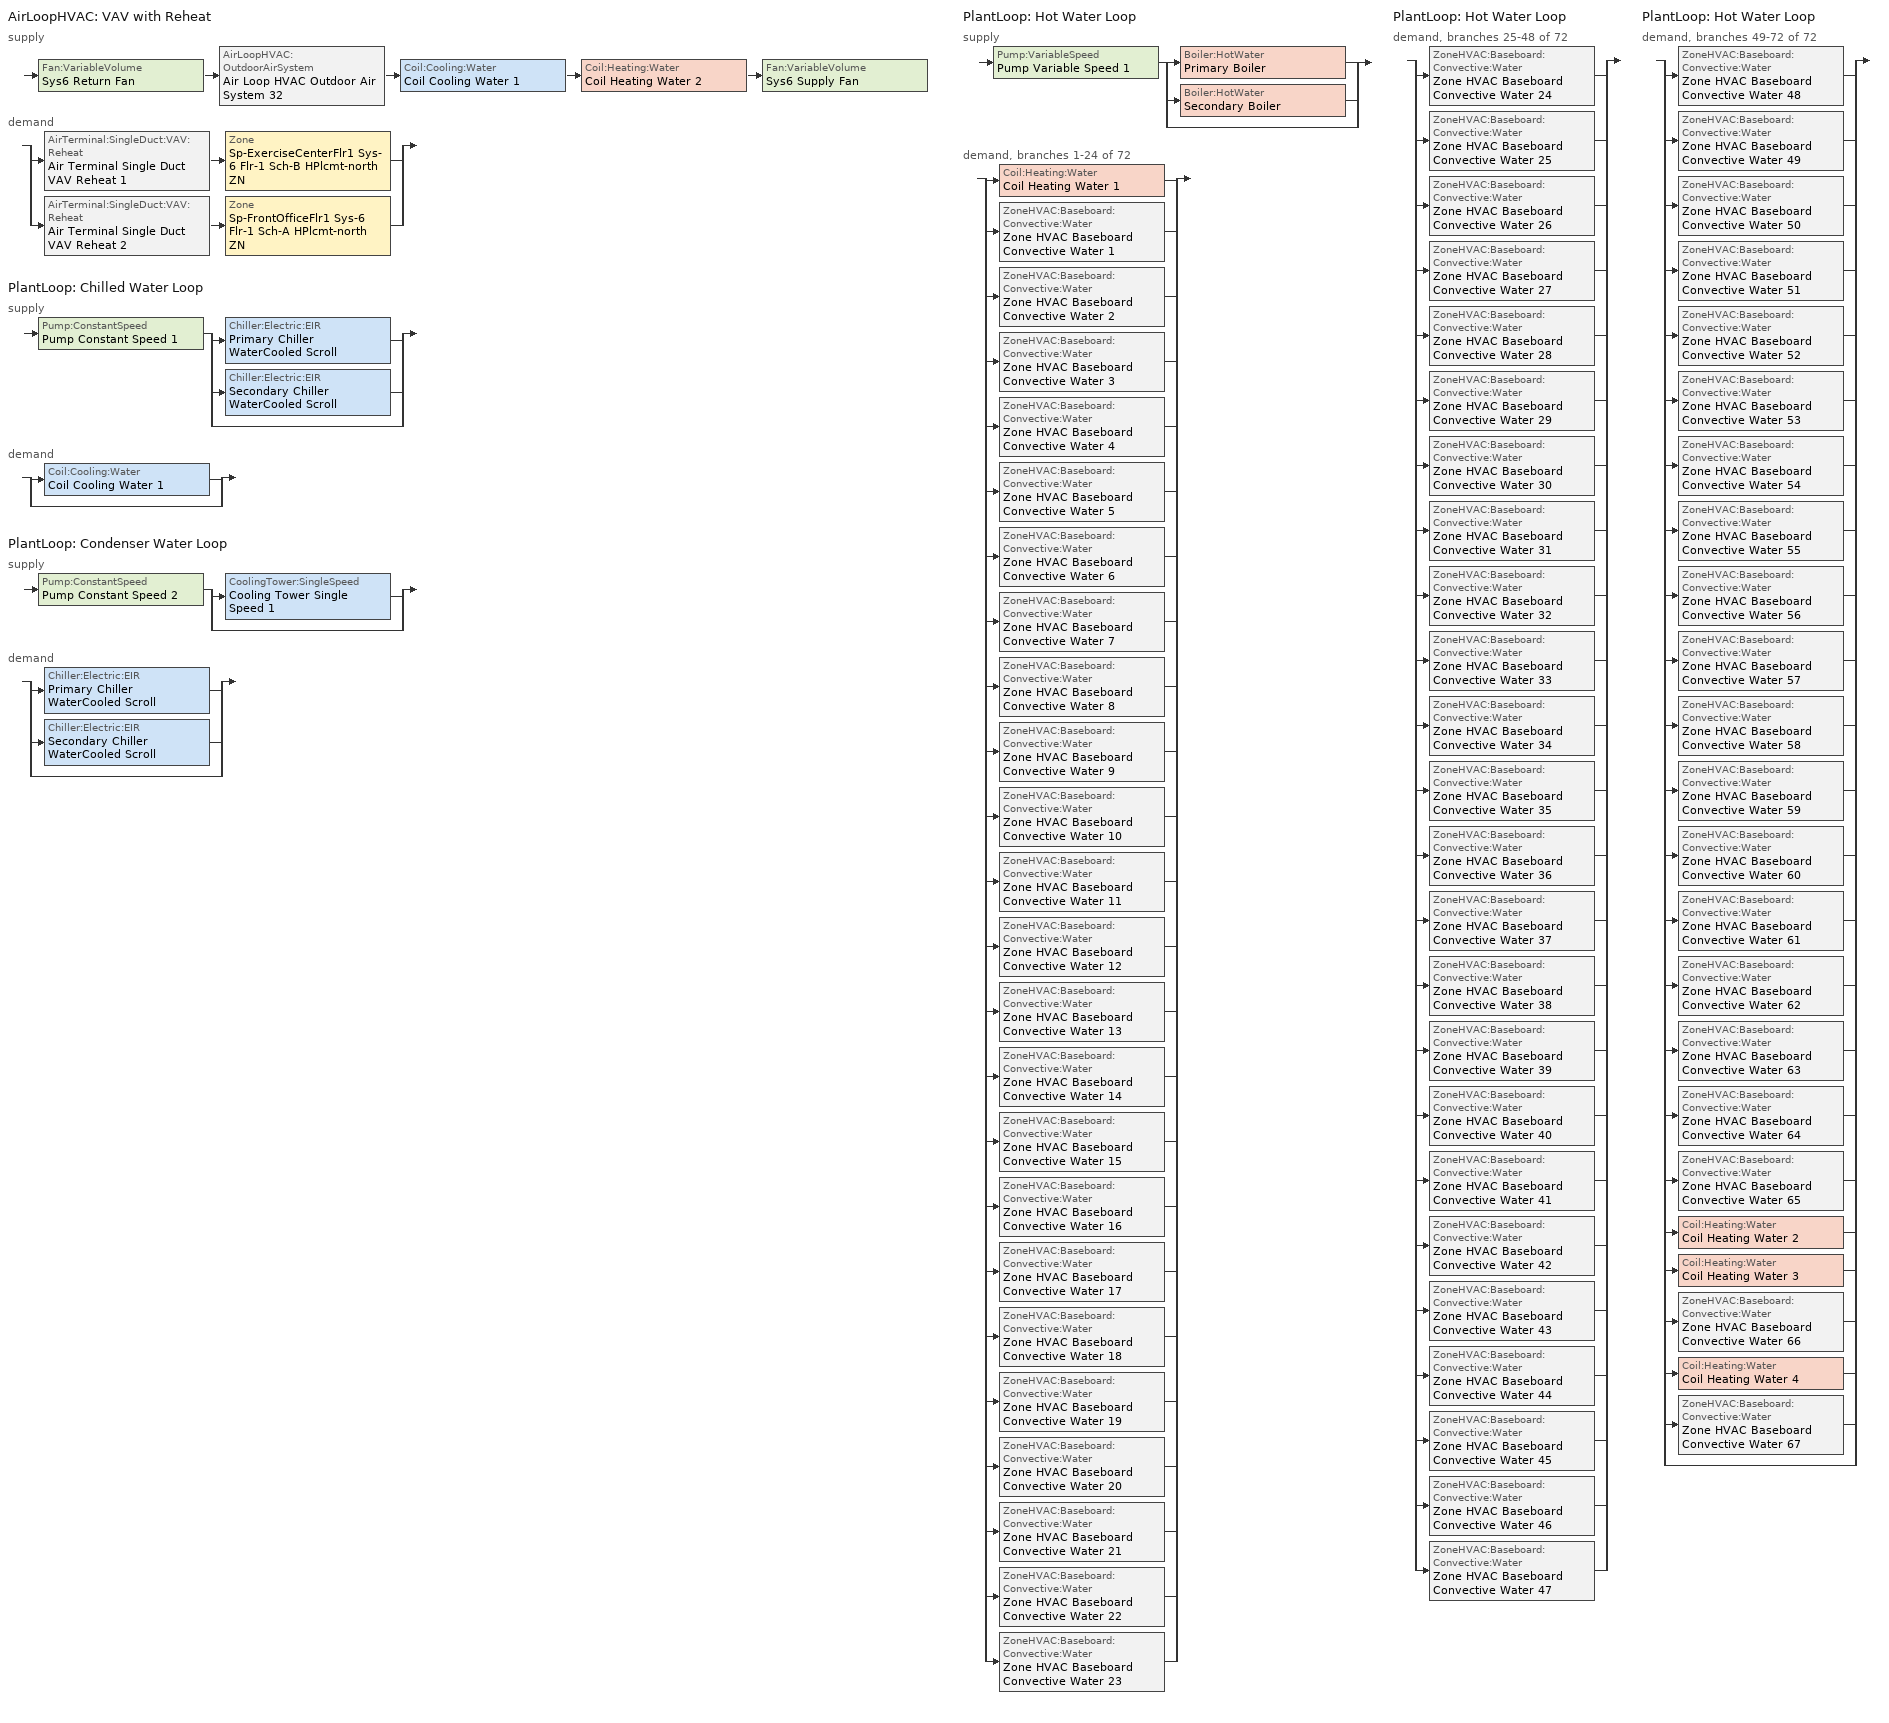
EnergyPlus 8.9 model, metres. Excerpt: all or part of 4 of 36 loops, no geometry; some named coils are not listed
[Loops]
AirLoopHVAC 'VAV with Reheat'
 supply: Fan:VariableVolume 'Sys6 Return Fan' > AirLoopHVAC:OutdoorAirSystem 'Air Loop HVAC Outdoor Air System 32' > Coil:Cooling:Water 'Coil Cooling Water 1' > Coil:Heating:Water 'Coil Heating Water 2' > Fan:VariableVolume 'Sys6 Supply Fan'
 demand: split
  | AirTerminal:SingleDuct:VAV:Reheat 'Air Terminal Single Duct VAV Reheat 1' > Zone 'Sp-ExerciseCenterFlr1 Sys-6 Flr-1 Sch-B HPlcmt-north ZN'
  | AirTerminal:SingleDuct:VAV:Reheat 'Air Terminal Single Duct VAV Reheat 2' > Zone 'Sp-FrontOfficeFlr1 Sys-6 Flr-1 Sch-A HPlcmt-north ZN'
PlantLoop 'Chilled Water Loop'
 supply: Pump:ConstantSpeed 'Pump Constant Speed 1' > split
  | Chiller:Electric:EIR 'Primary Chiller WaterCooled Scroll'
  | Chiller:Electric:EIR 'Secondary Chiller WaterCooled Scroll'
  | bypass
 demand: split
  | Coil:Cooling:Water 'Coil Cooling Water 1'
  | bypass
PlantLoop 'Condenser Water Loop'
 supply: Pump:ConstantSpeed 'Pump Constant Speed 2' > split
  | CoolingTower:SingleSpeed 'Cooling Tower Single Speed 1'
  | bypass
 demand: split
  | Chiller:Electric:EIR 'Primary Chiller WaterCooled Scroll'
  | Chiller:Electric:EIR 'Secondary Chiller WaterCooled Scroll'
  | bypass
PlantLoop 'Hot Water Loop'
 supply: Pump:VariableSpeed 'Pump Variable Speed 1' > split
  | Boiler:HotWater 'Primary Boiler'
  | Boiler:HotWater 'Secondary Boiler'
  | bypass
 demand, branches 1-24 of 72: split
  | Coil:Heating:Water 'Coil Heating Water 1'
  | ZoneHVAC:Baseboard:Convective:Water 'Zone HVAC Baseboard Convective Water 1'
  | ZoneHVAC:Baseboard:Convective:Water 'Zone HVAC Baseboard Convective Water 2'
  | ZoneHVAC:Baseboard:Convective:Water 'Zone HVAC Baseboard Convective Water 3'
  | ZoneHVAC:Baseboard:Convective:Water 'Zone HVAC Baseboard Convective Water 4'
  | ZoneHVAC:Baseboard:Convective:Water 'Zone HVAC Baseboard Convective Water 5'
  | ZoneHVAC:Baseboard:Convective:Water 'Zone HVAC Baseboard Convective Water 6'
  | ZoneHVAC:Baseboard:Convective:Water 'Zone HVAC Baseboard Convective Water 7'
  | ZoneHVAC:Baseboard:Convective:Water 'Zone HVAC Baseboard Convective Water 8'
  | ZoneHVAC:Baseboard:Convective:Water 'Zone HVAC Baseboard Convective Water 9'
  | ZoneHVAC:Baseboard:Convective:Water 'Zone HVAC Baseboard Convective Water 10'
  | ZoneHVAC:Baseboard:Convective:Water 'Zone HVAC Baseboard Convective Water 11'
  | ZoneHVAC:Baseboard:Convective:Water 'Zone HVAC Baseboard Convective Water 12'
  | ZoneHVAC:Baseboard:Convective:Water 'Zone HVAC Baseboard Convective Water 13'
  | ZoneHVAC:Baseboard:Convective:Water 'Zone HVAC Baseboard Convective Water 14'
  | ZoneHVAC:Baseboard:Convective:Water 'Zone HVAC Baseboard Convective Water 15'
  | ZoneHVAC:Baseboard:Convective:Water 'Zone HVAC Baseboard Convective Water 16'
  | ZoneHVAC:Baseboard:Convective:Water 'Zone HVAC Baseboard Convective Water 17'
  | ZoneHVAC:Baseboard:Convective:Water 'Zone HVAC Baseboard Convective Water 18'
  | ZoneHVAC:Baseboard:Convective:Water 'Zone HVAC Baseboard Convective Water 19'
  | ZoneHVAC:Baseboard:Convective:Water 'Zone HVAC Baseboard Convective Water 20'
  | ZoneHVAC:Baseboard:Convective:Water 'Zone HVAC Baseboard Convective Water 21'
  | ZoneHVAC:Baseboard:Convective:Water 'Zone HVAC Baseboard Convective Water 22'
  | ZoneHVAC:Baseboard:Convective:Water 'Zone HVAC Baseboard Convective Water 23'
PlantLoop 'Hot Water Loop'
 demand, branches 25-48 of 72: split
  | ZoneHVAC:Baseboard:Convective:Water 'Zone HVAC Baseboard Convective Water 24'
  | ZoneHVAC:Baseboard:Convective:Water 'Zone HVAC Baseboard Convective Water 25'
  | ZoneHVAC:Baseboard:Convective:Water 'Zone HVAC Baseboard Convective Water 26'
  | ZoneHVAC:Baseboard:Convective:Water 'Zone HVAC Baseboard Convective Water 27'
  | ZoneHVAC:Baseboard:Convective:Water 'Zone HVAC Baseboard Convective Water 28'
  | ZoneHVAC:Baseboard:Convective:Water 'Zone HVAC Baseboard Convective Water 29'
  | ZoneHVAC:Baseboard:Convective:Water 'Zone HVAC Baseboard Convective Water 30'
  | ZoneHVAC:Baseboard:Convective:Water 'Zone HVAC Baseboard Convective Water 31'
  | ZoneHVAC:Baseboard:Convective:Water 'Zone HVAC Baseboard Convective Water 32'
  | ZoneHVAC:Baseboard:Convective:Water 'Zone HVAC Baseboard Convective Water 33'
  | ZoneHVAC:Baseboard:Convective:Water 'Zone HVAC Baseboard Convective Water 34'
  | ZoneHVAC:Baseboard:Convective:Water 'Zone HVAC Baseboard Convective Water 35'
  | ZoneHVAC:Baseboard:Convective:Water 'Zone HVAC Baseboard Convective Water 36'
  | ZoneHVAC:Baseboard:Convective:Water 'Zone HVAC Baseboard Convective Water 37'
  | ZoneHVAC:Baseboard:Convective:Water 'Zone HVAC Baseboard Convective Water 38'
  | ZoneHVAC:Baseboard:Convective:Water 'Zone HVAC Baseboard Convective Water 39'
  | ZoneHVAC:Baseboard:Convective:Water 'Zone HVAC Baseboard Convective Water 40'
  | ZoneHVAC:Baseboard:Convective:Water 'Zone HVAC Baseboard Convective Water 41'
  | ZoneHVAC:Baseboard:Convective:Water 'Zone HVAC Baseboard Convective Water 42'
  | ZoneHVAC:Baseboard:Convective:Water 'Zone HVAC Baseboard Convective Water 43'
  | ZoneHVAC:Baseboard:Convective:Water 'Zone HVAC Baseboard Convective Water 44'
  | ZoneHVAC:Baseboard:Convective:Water 'Zone HVAC Baseboard Convective Water 45'
  | ZoneHVAC:Baseboard:Convective:Water 'Zone HVAC Baseboard Convective Water 46'
  | ZoneHVAC:Baseboard:Convective:Water 'Zone HVAC Baseboard Convective Water 47'
PlantLoop 'Hot Water Loop'
 demand, branches 49-72 of 72: split
  | ZoneHVAC:Baseboard:Convective:Water 'Zone HVAC Baseboard Convective Water 48'
  | ZoneHVAC:Baseboard:Convective:Water 'Zone HVAC Baseboard Convective Water 49'
  | ZoneHVAC:Baseboard:Convective:Water 'Zone HVAC Baseboard Convective Water 50'
  | ZoneHVAC:Baseboard:Convective:Water 'Zone HVAC Baseboard Convective Water 51'
  | ZoneHVAC:Baseboard:Convective:Water 'Zone HVAC Baseboard Convective Water 52'
  | ZoneHVAC:Baseboard:Convective:Water 'Zone HVAC Baseboard Convective Water 53'
  | ZoneHVAC:Baseboard:Convective:Water 'Zone HVAC Baseboard Convective Water 54'
  | ZoneHVAC:Baseboard:Convective:Water 'Zone HVAC Baseboard Convective Water 55'
  | ZoneHVAC:Baseboard:Convective:Water 'Zone HVAC Baseboard Convective Water 56'
  | ZoneHVAC:Baseboard:Convective:Water 'Zone HVAC Baseboard Convective Water 57'
  | ZoneHVAC:Baseboard:Convective:Water 'Zone HVAC Baseboard Convective Water 58'
  | ZoneHVAC:Baseboard:Convective:Water 'Zone HVAC Baseboard Convective Water 59'
  | ZoneHVAC:Baseboard:Convective:Water 'Zone HVAC Baseboard Convective Water 60'
  | ZoneHVAC:Baseboard:Convective:Water 'Zone HVAC Baseboard Convective Water 61'
  | ZoneHVAC:Baseboard:Convective:Water 'Zone HVAC Baseboard Convective Water 62'
  | ZoneHVAC:Baseboard:Convective:Water 'Zone HVAC Baseboard Convective Water 63'
  | ZoneHVAC:Baseboard:Convective:Water 'Zone HVAC Baseboard Convective Water 64'
  | ZoneHVAC:Baseboard:Convective:Water 'Zone HVAC Baseboard Convective Water 65'
  | Coil:Heating:Water 'Coil Heating Water 2'
  | Coil:Heating:Water 'Coil Heating Water 3'
  | ZoneHVAC:Baseboard:Convective:Water 'Zone HVAC Baseboard Convective Water 66'
  | Coil:Heating:Water 'Coil Heating Water 4'
  | ZoneHVAC:Baseboard:Convective:Water 'Zone HVAC Baseboard Convective Water 67'
  | bypass
[ZoneControl:Thermostat] Control Object Type 1=ThermostatSetpoint:DualSetpoint
Name | Zone or ZoneList | Control Type Schedule | Control Name 1
Sp-ExerciseCenterFlr1 Sys-6 Flr-1 Sch-B HPlcmt-north ZN Thermostat | Sp-ExerciseCenterFlr1 Sys-6 Flr-1 Sch-B HPlcmt-north ZN | Sp-ExerciseCenterFlr1 Sys-6 Flr-1 Sch-B HPlcmt-north ZN Thermostat Schedule | Space Function Gymnasium/Fitness centre exercise area Thermostat 2
Sp-FrontOfficeFlr1 Sys-6 Flr-1 Sch-A HPlcmt-north ZN Thermostat | Sp-FrontOfficeFlr1 Sys-6 Flr-1 Sch-A HPlcmt-north ZN | Sp-FrontOfficeFlr1 Sys-6 Flr-1 Sch-A HPlcmt-north ZN Thermostat Schedule | Space Function Office enclosed > 25 m2 Thermostat 2
[ThermostatSetpoint:DualSetpoint]
Name | Heating Setpoint Temperature Schedule | Cooling Setpoint Temperature Schedule
Space Function Gymnasium/Fitness centre exercise area Thermostat 2 | NECB-B-Thermostat Setpoint-Heating | NECB-B-Thermostat Setpoint-Cooling
Space Function Office enclosed > 25 m2 Thermostat 2 | NECB-A-Thermostat Setpoint-Heating | NECB-A-Thermostat Setpoint-Cooling
[ZoneHVAC:Baseboard:Convective:Water] Availability Schedule=Always On Discrete; Heating Design Capacity Method=HeatingDesignCapacity; Heating Design Capacity {W}=Autosize; Heating Design Capacity Per Floor Area {W/m2}=0; Fraction of Autosized Heating Design Capacity=0.8; U-Factor Times Area Value {W/K}=Autosize; Maximum Water Flow Rate {m3/s}=Autosize; Convergence Tolerance=0.001
Zone HVAC Baseboard Convective Water 36; Zone HVAC Baseboard Convective Water 45; Zone HVAC Baseboard Convective Water 49; Zone HVAC Baseboard Convective Water 53; Zone HVAC Baseboard Convective Water 42; Zone HVAC Baseboard Convective Water 48; Zone HVAC Baseboard Convective Water 52; Zone HVAC Baseboard Convective Water 56; Zone HVAC Baseboard Convective Water 43; Zone HVAC Baseboard Convective Water 66; Zone HVAC Baseboard Convective Water 44; Zone HVAC Baseboard Convective Water 67; Zone HVAC Baseboard Convective Water 38; Zone HVAC Baseboard Convective Water 47; Zone HVAC Baseboard Convective Water 51; Zone HVAC Baseboard Convective Water 55; Zone HVAC Baseboard Convective Water 57; Zone HVAC Baseboard Convective Water 60; Zone HVAC Baseboard Convective Water 62; Zone HVAC Baseboard Convective Water 64; Zone HVAC Baseboard Convective Water 3; Zone HVAC Baseboard Convective Water 4; Zone HVAC Baseboard Convective Water 5; Zone HVAC Baseboard Convective Water 1; Zone HVAC Baseboard Convective Water 2; Zone HVAC Baseboard Convective Water 11; Zone HVAC Baseboard Convective Water 12; Zone HVAC Baseboard Convective Water 13; Zone HVAC Baseboard Convective Water 14; Zone HVAC Baseboard Convective Water 15; Zone HVAC Baseboard Convective Water 6; Zone HVAC Baseboard Convective Water 7; Zone HVAC Baseboard Convective Water 8; Zone HVAC Baseboard Convective Water 9; Zone HVAC Baseboard Convective Water 10; Zone HVAC Baseboard Convective Water 21; Zone HVAC Baseboard Convective Water 22; Zone HVAC Baseboard Convective Water 23; Zone HVAC Baseboard Convective Water 24; Zone HVAC Baseboard Convective Water 25; Zone HVAC Baseboard Convective Water 16; Zone HVAC Baseboard Convective Water 17; Zone HVAC Baseboard Convective Water 18; Zone HVAC Baseboard Convective Water 19; Zone HVAC Baseboard Convective Water 20; Zone HVAC Baseboard Convective Water 31; Zone HVAC Baseboard Convective Water 32; Zone HVAC Baseboard Convective Water 33; Zone HVAC Baseboard Convective Water 34; Zone HVAC Baseboard Convective Water 35; Zone HVAC Baseboard Convective Water 26; Zone HVAC Baseboard Convective Water 27; Zone HVAC Baseboard Convective Water 28; Zone HVAC Baseboard Convective Water 29; Zone HVAC Baseboard Convective Water 30; Zone HVAC Baseboard Convective Water 58; Zone HVAC Baseboard Convective Water 39; Zone HVAC Baseboard Convective Water 40; Zone HVAC Baseboard Convective Water 37; Zone HVAC Baseboard Convective Water 46; Zone HVAC Baseboard Convective Water 50; Zone HVAC Baseboard Convective Water 54; Zone HVAC Baseboard Convective Water 59; Zone HVAC Baseboard Convective Water 61; Zone HVAC Baseboard Convective Water 63; Zone HVAC Baseboard Convective Water 65; Zone HVAC Baseboard Convective Water 41
[Zone equipment]
Sp-ExerciseCenterFlr1 Sys-6 Flr-1 Sch-B HPlcmt-north ZN: Air Terminal Single Duct VAV Reheat 1, Zone HVAC Baseboard Convective Water 66
Sp-FrontOfficeFlr1 Sys-6 Flr-1 Sch-A HPlcmt-north ZN: Air Terminal Single Duct VAV Reheat 2, Zone HVAC Baseboard Convective Water 67
[Sizing:Zone] Zone Cooling Design Supply Air Temperature Input Method=SupplyAirTemperature; Zone Cooling Design Supply Air Temperature {C}=13; Zone Cooling Design Supply Air Temperature Difference {deltaC}=11.11; Zone Heating Design Supply Air Temperature Input Method=SupplyAirTemperature; Zone Heating Design Supply Air Temperature {C}=43; Zone Heating Design Supply Air Temperature Difference {deltaC}=11.11; Zone Cooling Design Supply Air Humidity Ratio {kgWater/kgDryAir}=0.0085; Zone Heating Design Supply Air Humidity Ratio {kgWater/kgDryAir}=0.008; Zone Heating Sizing Factor=1.3; Zone Cooling Sizing Factor=1.1; Cooling Design Air Flow Method=DesignDay; Cooling Design Air Flow Rate {m3/s}=0; Cooling Minimum Air Flow per Zone Floor Area {m3/s-m2}=0.000762; Cooling Minimum Air Flow {m3/s}=0; Cooling Minimum Air Flow Fraction=0; Heating Design Air Flow Method=DesignDay; Heating Design Air Flow Rate {m3/s}=0; Heating Maximum Air Flow per Zone Floor Area {m3/s-m2}=0.002032; Heating Maximum Air Flow {m3/s}=0.141576; Heating Maximum Air Flow Fraction=0.3; Account for Dedicated Outdoor Air System=No
Name | Design Specification Outdoor Air Object | Design Specification Zone Air Distribution Object
Sp-ExerciseCenterFlr1 Sys-6 Flr-1 Sch-B HPlcmt-north ZN | Space Function Gymnasium/Fitness centre exercise area Ventilation | Sp-ExerciseCenterFlr1 Sys-6 Flr-1 Sch-B HPlcmt-north ZN Design Spec Zone Air Dist
Sp-FrontOfficeFlr1 Sys-6 Flr-1 Sch-A HPlcmt-north ZN | Space Function Office enclosed > 25 m2 Ventilation | Sp-FrontOfficeFlr1 Sys-6 Flr-1 Sch-A HPlcmt-north ZN Design Spec Zone Air Dist
[DesignSpecification:ZoneAirDistribution] Zone Air Distribution Effectiveness in Cooling Mode=1; Zone Air Distribution Effectiveness in Heating Mode=1
Sp-ExerciseCenterFlr1 Sys-6 Flr-1 Sch-B HPlcmt-north ZN Design Spec Zone Air Dist; Sp-FrontOfficeFlr1 Sys-6 Flr-1 Sch-A HPlcmt-north ZN Design Spec Zone Air Dist
[Controller:MechanicalVentilation]
Controller Mechanical Ventilation 32: Availability Schedule=Always On Discrete; Demand Controlled Ventilation=No; System Outdoor Air Method=ZoneSum; Zone Name 1=Sp-ExerciseCenterFlr1 Sys-6 Flr-1 Sch-B HPlcmt-north ZN; Design Specification Outdoor Air Object Name 1=Space Function Gymnasium/Fitness centre exercise area Ventilation; Design Specification Zone Air Distribution Object Name 1=Sp-ExerciseCenterFlr1 Sys-6 Flr-1 Sch-B HPlcmt-north ZN Design Spec Zone Air Dist; Zone Name 2=Sp-FrontOfficeFlr1 Sys-6 Flr-1 Sch-A HPlcmt-north ZN; Design Specification Outdoor Air Object Name 2=Space Function Office enclosed > 25 m2 Ventilation; Design Specification Zone Air Distribution Object Name 2=Sp-FrontOfficeFlr1 Sys-6 Flr-1 Sch-A HPlcmt-north ZN Design Spec Zone Air Dist
[DesignSpecification:OutdoorAir] Outdoor Air Method=Sum; Outdoor Air Flow per Person {m3/s-person}=0; Outdoor Air Flow per Zone {m3/s}=0; Outdoor Air Flow Air Changes per Hour {1/hr}=0
Name | Outdoor Air Flow per Zone Floor Area {m3/s-m2}
Space Function Gymnasium/Fitness centre exercise area Ventilation | 0.0043688
Space Function Office enclosed > 25 m2 Ventilation | 0.00042164
[AirTerminal:SingleDuct:VAV:Reheat] Availability Schedule=Always On Discrete; Maximum Air Flow Rate {m3/s}=Autosize; Zone Minimum Air Flow Input Method=Constant; Constant Minimum Air Flow Fraction=0.3; Maximum Hot Water or Steam Flow Rate {m3/s}=Autosize; Minimum Hot Water or Steam Flow Rate {m3/s}=0; Convergence Tolerance=0.001; Damper Heating Action=Normal; Maximum Flow per Zone Floor Area During Reheat {m3/s-m2}=Autocalculate; Maximum Flow Fraction During Reheat=Autocalculate; Maximum Reheat Air Temperature {C}=43
Name | Fixed Minimum Air Flow Rate {m3/s} | Reheat Coil
Air Terminal Single Duct VAV Reheat 1 | 0.0652179 | Coil Heating Water 3
Air Terminal Single Duct VAV Reheat 2 | 0.260872 | Coil Heating Water 4
[Coil:Heating:Water] Availability Schedule=Always On Discrete; U-Factor Times Area Value {W/K}=Autosize; Maximum Water Flow Rate {m3/s}=Autosize; Performance Input Method=UFactorTimesAreaAndDesignWaterFlowRate; Rated Capacity {W}=Autosize; Rated Inlet Water Temperature {C}=82.2; Rated Inlet Air Temperature {C}=16.6; Rated Outlet Water Temperature {C}=71.1; Rated Outlet Air Temperature {C}=32.2; Rated Ratio for Air and Water Convection=0.5
Coil Heating Water 3; Coil Heating Water 4; Coil Heating Water 2
[AirLoopHVAC]
VAV with Reheat: Design Supply Air Flow Rate {m3/s}=AutoSize
[Sizing:System]
VAV with Reheat: Type of Load to Size On=Sensible; Design Outdoor Air Flow Rate {m3/s}=Autosize; Central Heating Maximum System Air Flow Ratio=0.3; Preheat Design Temperature {C}=7; Preheat Design Humidity Ratio {kgWater/kgDryAir}=0.008; Precool Design Temperature {C}=13; Precool Design Humidity Ratio {kgWater/kgDryAir}=0.008; Central Cooling Design Supply Air Temperature {C}=13; Central Heating Design Supply Air Temperature {C}=13.1; Type of Zone Sum to Use=NonCoincident; 100% Outdoor Air in Cooling=No; 100% Outdoor Air in Heating=No; Central Cooling Design Supply Air Humidity Ratio {kgWater/kgDryAir}=0.0085; Central Heating Design Supply Air Humidity Ratio {kgWater/kgDryAir}=0.008; Cooling Supply Air Flow Rate Method=DesignDay; Cooling Supply Air Flow Rate {m3/s}=0; Cooling Supply Air Flow Rate Per Floor Area {m3/s-m2}=0.00996765; Cooling Fraction of Autosized Cooling Supply Air Flow Rate=1; Cooling Supply Air Flow Rate Per Unit Cooling Capacity {m3/s-W}=3.94755e-05; Heating Supply Air Flow Rate Method=DesignDay; Heating Supply Air Flow Rate {m3/s}=0; Heating Supply Air Flow Rate Per Floor Area {m3/s-m2}=0.00996765; Heating Fraction of Autosized Heating Supply Air Flow Rate=1; Heating Fraction of Autosized Cooling Supply Air Flow Rate=1; Heating Supply Air Flow Rate Per Unit Heating Capacity {m3/s-W}=3.15882e-05; System Outdoor Air Method=ZoneSum; Zone Maximum Outdoor Air Fraction=1; Cooling Design Capacity Method=CoolingDesignCapacity; Cooling Design Capacity {W}=Autosize; Cooling Design Capacity Per Floor Area {W/m2}=234.7; Fraction of Autosized Cooling Design Capacity=1; Heating Design Capacity Method=HeatingDesignCapacity; Heating Design Capacity {W}=Autosize; Heating Design Capacity Per Floor Area {W/m2}=157; Fraction of Autosized Heating Design Capacity=1; Central Cooling Capacity Control Method=OnOff
[Controller:WaterCoil] Control Variable=Temperature; Actuator Variable=Flow; Controller Convergence Tolerance {deltaC}=Autosize; Maximum Actuated Flow {m3/s}=Autosize; Minimum Actuated Flow {m3/s}=0
Name | Action
Controller Water Coil 3 | Reverse
Controller Water Coil 2 | Normal
[Controller:OutdoorAir]
Controller Outdoor Air 32: Minimum Outdoor Air Flow Rate {m3/s}=Autosize; Maximum Outdoor Air Flow Rate {m3/s}=Autosize; Economizer Control Type=NoEconomizer; Economizer Control Action Type=ModulateFlow; Economizer Maximum Limit Dry-Bulb Temperature {C}=28; Economizer Maximum Limit Enthalpy {J/kg}=64000; Economizer Minimum Limit Dry-Bulb Temperature {C}=-100; Lockout Type=NoLockout; Minimum Limit Type=FixedMinimum; Mechanical Ventilation Controller=Controller Mechanical Ventilation 32; High Humidity Control=No; Control High Indoor Humidity Based on Outdoor Humidity Ratio=Yes; Heat Recovery Bypass Control Type=BypassWhenWithinEconomizerLimits
[SetpointManager:MixedAir] Control Variable=Temperature
Node 731 OS Default SPM; Node 730 OS Default SPM; Node 729 OS Default SPM; Node 728 OS Default SPM
[SetpointManager:Scheduled] Control Variable=Temperature
Name | Schedule
Setpoint Manager Scheduled 4 | Supply Air Temp
Setpoint Manager Scheduled 2 | CHW Temp
Setpoint Manager Scheduled 3 | CW Temp
[Fan:VariableVolume] Availability Schedule=Always On Discrete; Fan Total Efficiency=0.6045; Pressure Rise {Pa}=1017.592; Maximum Flow Rate {m3/s}=AutoSize; Fan Power Minimum Flow Rate Input Method=FixedFlowRate; Fan Power Minimum Flow Fraction=0; Fan Power Minimum Air Flow Rate {m3/s}=0; Motor Efficiency=0.93; Motor In Airstream Fraction=1; Fan Power Coefficient 1=0.0407599; Fan Power Coefficient 2=0.088045; Fan Power Coefficient 3=-0.0729261; Fan Power Coefficient 4=0.94374; Fan Power Coefficient 5=0
Sys6 Return Fan; Sys6 Supply Fan
[Coil:Cooling:Water]
Coil Cooling Water 1: Availability Schedule=Always On Discrete; Design Water Flow Rate {m3/s}=Autosize; Design Air Flow Rate {m3/s}=Autosize; Design Inlet Water Temperature {C}=Autosize; Design Inlet Air Temperature {C}=Autosize; Design Outlet Air Temperature {C}=Autosize; Design Inlet Air Humidity Ratio {kgWater/kgDryAir}=Autosize; Design Outlet Air Humidity Ratio {kgWater/kgDryAir}=Autosize; Type of Analysis=SimpleAnalysis; Heat Exchanger Configuration=CrossFlow
[PlantLoop] Fluid Type=Water; Maximum Loop Temperature {C}=100; Minimum Loop Temperature {C}=0; Maximum Loop Flow Rate {m3/s}=Autosize; Minimum Loop Flow Rate {m3/s}=0; Plant Loop Volume {m3}=Autocalculate; Load Distribution Scheme=Optimal; Plant Loop Demand Calculation Scheme=SingleSetpoint
Name | Plant Equipment Operation Scheme
Chilled Water Loop | Chilled Water Loop Operation Schemes
Condenser Water Loop | Condenser Water Loop Operation Schemes
Hot Water Loop | Hot Water Loop Operation Schemes
[Sizing:Plant] Sizing Option=NonCoincident; Zone Timesteps in Averaging Window=1; Coincident Sizing Factor Mode=None
Name | Loop Type | Design Loop Exit Temperature {C} | Loop Design Temperature Difference {deltaC}
Chilled Water Loop | Cooling | 7 | 6
Condenser Water Loop | Condenser | 29 | 6
Hot Water Loop | Heating | 82 | 16
[Pump:ConstantSpeed] Design Flow Rate {m3/s}=Autosize; Design Pump Head {Pa}=179352; Design Power Consumption {W}=Autosize; Motor Efficiency=0.9; Fraction of Motor Inefficiencies to Fluid Stream=0; Pump Control Type=Intermittent; Design Power Sizing Method=PowerPerFlowPerPressure; Design Electric Power per Unit Flow Rate {W/(m3/s)}=348701.1; Design Shaft Power per Unit Flow Rate per Unit Head=1.28205
Pump Constant Speed 1; Pump Constant Speed 2
[Chiller:Electric:EIR] Reference Capacity {W}=Autosize; Reference COP {W/W}=5.5; Reference Leaving Chilled Water Temperature {C}=6.67; Reference Entering Condenser Fluid Temperature {C}=29.4; Reference Chilled Water Flow Rate {m3/s}=Autosize; Reference Condenser Fluid Flow Rate {m3/s}=Autosize; Minimum Part Load Ratio=0.1; Maximum Part Load Ratio=1; Optimum Part Load Ratio=1; Minimum Unloading Ratio=0.2; Condenser Type=WaterCooled; Condenser Fan Power Ratio {W/W}=0; Fraction of Compressor Electric Consumption Rejected by Condenser=1; Leaving Chilled Water Lower Temperature Limit {C}=2; Chiller Flow Mode=NotModulated; Sizing Factor=1
Name | Cooling Capacity Function of Temperature Curve | Electric Input to Cooling Output Ratio Function of Temperature Curve | Electric Input to Cooling Output Ratio Function of Part Load Ratio Curve
Primary Chiller WaterCooled Scroll | Curve Biquadratic 133 | Curve Biquadratic 134 | Curve Quadratic 154
Secondary Chiller WaterCooled Scroll | Curve Biquadratic 135 | Curve Biquadratic 136 | Curve Quadratic 155
[PlantEquipmentOperationSchemes] Control Scheme Schedule Name 1=Always On Discrete
Name | Control Scheme Object Type 1 | Control Scheme Name 1
Chilled Water Loop Operation Schemes | PlantEquipmentOperation:CoolingLoad | Chilled Water Loop Cooling Operation Scheme
Condenser Water Loop Operation Schemes | PlantEquipmentOperation:CoolingLoad | Condenser Water Loop Cooling Operation Scheme
Hot Water Loop Operation Schemes | PlantEquipmentOperation:HeatingLoad | Hot Water Loop Heating Operation Scheme
[PlantEquipmentOperation:CoolingLoad] Load Range Lower Limit 1 {W}=0; Load Range Upper Limit 1 {W}=1000000000
Name | Range Equipment List Name 1
Chilled Water Loop Cooling Operation Scheme | Chilled Water Loop Cooling Equipment List
Condenser Water Loop Cooling Operation Scheme | Condenser Water Loop Cooling Equipment List
[PlantEquipmentList]
Chilled Water Loop Cooling Equipment List: Chiller:Electric:EIR, Primary Chiller WaterCooled Scroll, Chiller:Electric:EIR, Secondary Chiller WaterCooled Scroll
Condenser Water Loop Cooling Equipment List: CoolingTower:SingleSpeed, Cooling Tower Single Speed 1
Hot Water Loop Heating Equipment List: Boiler:HotWater, Primary Boiler, Boiler:HotWater, Secondary Boiler
[CoolingTower:SingleSpeed]
Cooling Tower Single Speed 1: Design Water Flow Rate {m3/s}=Autosize; Design Air Flow Rate {m3/s}=Autosize; Design Fan Power {W}=Autosize; Design U-Factor Times Area Value {W/K}=Autosize; Free Convection Air Flow Rate {m3/s}=Autosize; Free Convection Air Flow Rate Sizing Factor=0.1; Free Convection U-Factor Times Area Value {W/K}=Autosize; Free Convection U-Factor Times Area Value Sizing Factor=0.1; Performance Input Method=UFactorTimesAreaAndDesignWaterFlowRate; Heat Rejection Capacity and Nominal Capacity Sizing Ratio=1.25; Free Convection Capacity {W}=0; Free Convection Nominal Capacity Sizing Factor=0.1; Design Inlet Air Dry-Bulb Temperature {C}=24; Design Inlet Air Wet-Bulb Temperature {C}=24; Design Approach Temperature {deltaC}=5; Design Range Temperature {deltaC}=5; Basin Heater Capacity {W/K}=0; Basin Heater Setpoint Temperature {C}=2; Evaporation Loss Mode=LossFactor; Evaporation Loss Factor {percent/K}=0.2; Drift Loss Percent {percent}=0.008; Blowdown Calculation Mode=ConcentrationRatio; Blowdown Concentration Ratio=3; Capacity Control=FanCycling; Number of Cells=1; Cell Control=MinimalCell; Cell Minimum  Water Flow Rate Fraction=0.33; Cell Maximum Water Flow Rate Fraction=2.5; Sizing Factor=1
[Pump:VariableSpeed]
Pump Variable Speed 1: Design Maximum Flow Rate {m3/s}=Autosize; Design Pump Head {Pa}=179352; Design Power Consumption {W}=Autosize; Motor Efficiency=0.9; Fraction of Motor Inefficiencies to Fluid Stream=0; Coefficient 1 of the Part Load Performance Curve=0; Coefficient 2 of the Part Load Performance Curve=1; Coefficient 3 of the Part Load Performance Curve=0; Coefficient 4 of the Part Load Performance Curve=0; Design Minimum Flow Rate {m3/s}=0; Pump Control Type=Intermittent; Skin Loss Radiative Fraction=0.5; Design Power Sizing Method=PowerPerFlowPerPressure; Design Electric Power per Unit Flow Rate {W/(m3/s)}=348701.1; Design Shaft Power per Unit Flow Rate per Unit Head=1.28205; Design Minimum Flow Rate Fraction=0
[Boiler:HotWater] Fuel Type=NaturalGas; Nominal Capacity {W}=Autosize; Nominal Thermal Efficiency=0.8; Design Water Outlet Temperature {C}=82; Design Water Flow Rate {m3/s}=Autosize; Minimum Part Load Ratio=0; Maximum Part Load Ratio=1; Optimum Part Load Ratio=1; Water Outlet Upper Temperature Limit {C}=99; Boiler Flow Mode=ConstantFlow; Parasitic Electric Load {W}=0; Sizing Factor=1
Primary Boiler; Secondary Boiler
[SetpointManager:OutdoorAirReset]
Setpoint Manager Outdoor Air Reset 1: Control Variable=Temperature; Setpoint at Outdoor Low Temperature {C}=82; Outdoor Low Temperature {C}=-16; Setpoint at Outdoor High Temperature {C}=60; Outdoor High Temperature {C}=0
[PlantEquipmentOperation:HeatingLoad]
Hot Water Loop Heating Operation Scheme: Load Range Lower Limit 1 {W}=0; Load Range Upper Limit 1 {W}=1000000000; Range Equipment List Name 1=Hot Water Loop Heating Equipment List
[Schedule:Compact]
Sp-ExerciseCenterFlr1 Sys-6 Flr-1 Sch-B HPlcmt-north ZN Thermostat Schedule; Sp-FrontOfficeFlr1 Sys-6 Flr-1 Sch-A HPlcmt-north ZN Thermostat Schedule: Through: 12/31, For: AllDays, Until: 24:00, 4
[Schedule:Day:Interval]
NECB-B-Thermostat Setpoint-Heating Sun|Hol Day: No, 01:00, 18, 02:00, 22, 09:00, 18, 10:00, 20, 23:00, 22, 24:00, 18
NECB-B-Thermostat Setpoint-Heating Default|Wkdy Day; NECB-B-Thermostat Setpoint-Heating Sat Day; NECB-B-Thermostat Setpoint-Heating Default: No, 02:00, 22, 08:00, 18, 09:00, 20, 24:00, 22
NECB-B-Thermostat Setpoint-Cooling Sun|Hol Day: No, 09:00, 35, 23:00, 24, 24:00, 35
NECB-B-Thermostat Setpoint-Cooling Default|Wkdy Day; NECB-B-Thermostat Setpoint-Cooling Sat Day; NECB-B-Thermostat Setpoint-Cooling Default: No, 01:00, 24, 08:00, 35, 24:00, 24
NECB-A-Thermostat Setpoint-Heating Sun|Hol Day; NECB-A-Thermostat Setpoint-Heating Sat Day: No, 24:00, 18
NECB-A-Thermostat Setpoint-Heating Default|Wkdy Day; NECB-A-Thermostat Setpoint-Heating Default: No, 06:00, 18, 07:00, 20, 21:00, 22, 24:00, 18
NECB-A-Thermostat Setpoint-Cooling Sun|Hol Day; NECB-A-Thermostat Setpoint-Cooling Sat Day: No, 24:00, 35
NECB-A-Thermostat Setpoint-Cooling Default|Wkdy Day; NECB-A-Thermostat Setpoint-Cooling Default: No, 06:00, 35, 21:00, 24, 24:00, 35
satCHW Temp 1; Schedule Day 4; sunCHW Temp 1; wkdCHW Temp 1: No, 01:00, 7, 02:00, 7, 03:00, 7, 04:00, 7, 05:00, 7, 06:00, 7, 07:00, 7, 08:00, 7, 09:00, 7, 10:00, 7, 11:00, 7, 12:00, 7, 13:00, 7, 14:00, 7, 15:00, 7, 16:00, 7, 17:00, 7, 18:00, 7, 19:00, 7, 20:00, 7, 21:00, 7, 22:00, 7, 23:00, 7, 24:00, 7
satCW Temp 1; Schedule Day 5; sunCW Temp 1; wkdCW Temp 1: No, 01:00, 29, 02:00, 29, 03:00, 29, 04:00, 29, 05:00, 29, 06:00, 29, 07:00, 29, 08:00, 29, 09:00, 29, 10:00, 29, 11:00, 29, 12:00, 29, 13:00, 29, 14:00, 29, 15:00, 29, 16:00, 29, 17:00, 29, 18:00, 29, 19:00, 29, 20:00, 29, 21:00, 29, 22:00, 29, 23:00, 29, 24:00, 29
Supply Air Temp Default: No, 24:00, 13
[Schedule:Week:Daily]
NECB-B-Thermostat Setpoint-Heating Week Rule - Jan1-Dec31: NECB-B-Thermostat Setpoint-Heating Sun|Hol Day, NECB-B-Thermostat Setpoint-Heating Default|Wkdy Day, NECB-B-Thermostat Setpoint-Heating Default|Wkdy Day, NECB-B-Thermostat Setpoint-Heating Default|Wkdy Day, NECB-B-Thermostat Setpoint-Heating Default|Wkdy Day, NECB-B-Thermostat Setpoint-Heating Default|Wkdy Day, NECB-B-Thermostat Setpoint-Heating Sat Day, NECB-B-Thermostat Setpoint-Heating Default, NECB-B-Thermostat Setpoint-Heating Default, NECB-B-Thermostat Setpoint-Heating Default, NECB-B-Thermostat Setpoint-Heating Default, NECB-B-Thermostat Setpoint-Heating Default
NECB-B-Thermostat Setpoint-Cooling Week Rule - Jan1-Dec31: NECB-B-Thermostat Setpoint-Cooling Sun|Hol Day, NECB-B-Thermostat Setpoint-Cooling Default|Wkdy Day, NECB-B-Thermostat Setpoint-Cooling Default|Wkdy Day, NECB-B-Thermostat Setpoint-Cooling Default|Wkdy Day, NECB-B-Thermostat Setpoint-Cooling Default|Wkdy Day, NECB-B-Thermostat Setpoint-Cooling Default|Wkdy Day, NECB-B-Thermostat Setpoint-Cooling Sat Day, NECB-B-Thermostat Setpoint-Cooling Default, NECB-B-Thermostat Setpoint-Cooling Default, NECB-B-Thermostat Setpoint-Cooling Default, NECB-B-Thermostat Setpoint-Cooling Default, NECB-B-Thermostat Setpoint-Cooling Default
NECB-A-Thermostat Setpoint-Heating Week Rule - Jan1-Dec31: NECB-A-Thermostat Setpoint-Heating Sun|Hol Day, NECB-A-Thermostat Setpoint-Heating Default|Wkdy Day, NECB-A-Thermostat Setpoint-Heating Default|Wkdy Day, NECB-A-Thermostat Setpoint-Heating Default|Wkdy Day, NECB-A-Thermostat Setpoint-Heating Default|Wkdy Day, NECB-A-Thermostat Setpoint-Heating Default|Wkdy Day, NECB-A-Thermostat Setpoint-Heating Sat Day, NECB-A-Thermostat Setpoint-Heating Default, NECB-A-Thermostat Setpoint-Heating Default, NECB-A-Thermostat Setpoint-Heating Default, NECB-A-Thermostat Setpoint-Heating Default, NECB-A-Thermostat Setpoint-Heating Default
NECB-A-Thermostat Setpoint-Cooling Week Rule - Jan1-Dec31: NECB-A-Thermostat Setpoint-Cooling Sun|Hol Day, NECB-A-Thermostat Setpoint-Cooling Default|Wkdy Day, NECB-A-Thermostat Setpoint-Cooling Default|Wkdy Day, NECB-A-Thermostat Setpoint-Cooling Default|Wkdy Day, NECB-A-Thermostat Setpoint-Cooling Default|Wkdy Day, NECB-A-Thermostat Setpoint-Cooling Default|Wkdy Day, NECB-A-Thermostat Setpoint-Cooling Sat Day, NECB-A-Thermostat Setpoint-Cooling Default, NECB-A-Thermostat Setpoint-Cooling Default, NECB-A-Thermostat Setpoint-Cooling Default, NECB-A-Thermostat Setpoint-Cooling Default, NECB-A-Thermostat Setpoint-Cooling Default
CHW Temp Week Rule - Jan1-Dec31: sunCHW Temp 1, wkdCHW Temp 1, wkdCHW Temp 1, wkdCHW Temp 1, wkdCHW Temp 1, wkdCHW Temp 1, satCHW Temp 1, Schedule Day 4, Schedule Day 4, Schedule Day 4, Schedule Day 4, Schedule Day 4
CW Temp Week Rule - Jan1-Dec31: sunCW Temp 1, wkdCW Temp 1, wkdCW Temp 1, wkdCW Temp 1, wkdCW Temp 1, wkdCW Temp 1, satCW Temp 1, Schedule Day 5, Schedule Day 5, Schedule Day 5, Schedule Day 5, Schedule Day 5
Supply Air Temp Week Rule - Jan1-Dec31: Supply Air Temp Default, Supply Air Temp Default, Supply Air Temp Default, Supply Air Temp Default, Supply Air Temp Default, Supply Air Temp Default, Supply Air Temp Default, Supply Air Temp Default, Supply Air Temp Default, Supply Air Temp Default, Supply Air Temp Default, Supply Air Temp Default
[Schedule:Year]
NECB-B-Thermostat Setpoint-Heating: NECB-B-Thermostat Setpoint-Heating Week Rule - Jan1-Dec31, 1, 1, 12, 31
NECB-B-Thermostat Setpoint-Cooling: NECB-B-Thermostat Setpoint-Cooling Week Rule - Jan1-Dec31, 1, 1, 12, 31
NECB-A-Thermostat Setpoint-Heating: NECB-A-Thermostat Setpoint-Heating Week Rule - Jan1-Dec31, 1, 1, 12, 31
NECB-A-Thermostat Setpoint-Cooling: NECB-A-Thermostat Setpoint-Cooling Week Rule - Jan1-Dec31, 1, 1, 12, 31
CHW Temp: CHW Temp Week Rule - Jan1-Dec31, 1, 1, 12, 31
CW Temp: CW Temp Week Rule - Jan1-Dec31, 1, 1, 12, 31
Supply Air Temp: Supply Air Temp Week Rule - Jan1-Dec31, 1, 1, 12, 31
[Schedule:Constant]
Always On Discrete: Hourly Value=1
[Curve:Biquadratic] Minimum Value of x {BasedOnField A2}=5; Maximum Value of x {BasedOnField A2}=10; Minimum Value of y {BasedOnField A3}=24; Maximum Value of y {BasedOnField A3}=35
Name | Coefficient1 Constant | Coefficient2 x | Coefficient3 x**2 | Coefficient4 y | Coefficient5 y**2 | Coefficient6 x*y
Curve Biquadratic 133; Curve Biquadratic 135 | 1.02152 | 0.0370359 | 0.000233248 | -0.00389405 | -6.52536e-05 | -0.000268045
Curve Biquadratic 134; Curve Biquadratic 136 | 0.701769 | -0.00452016 | 0.00053311 | -0.00549821 | 0.000544579 | -0.000729032
[Curve:Quadratic] Coefficient1 Constant=0.0636912; Coefficient2 x=0.584888; Coefficient3 x**2=0.352803; Minimum Value of x {BasedOnField A2}=0; Maximum Value of x {BasedOnField A2}=1
Curve Quadratic 154; Curve Quadratic 155
